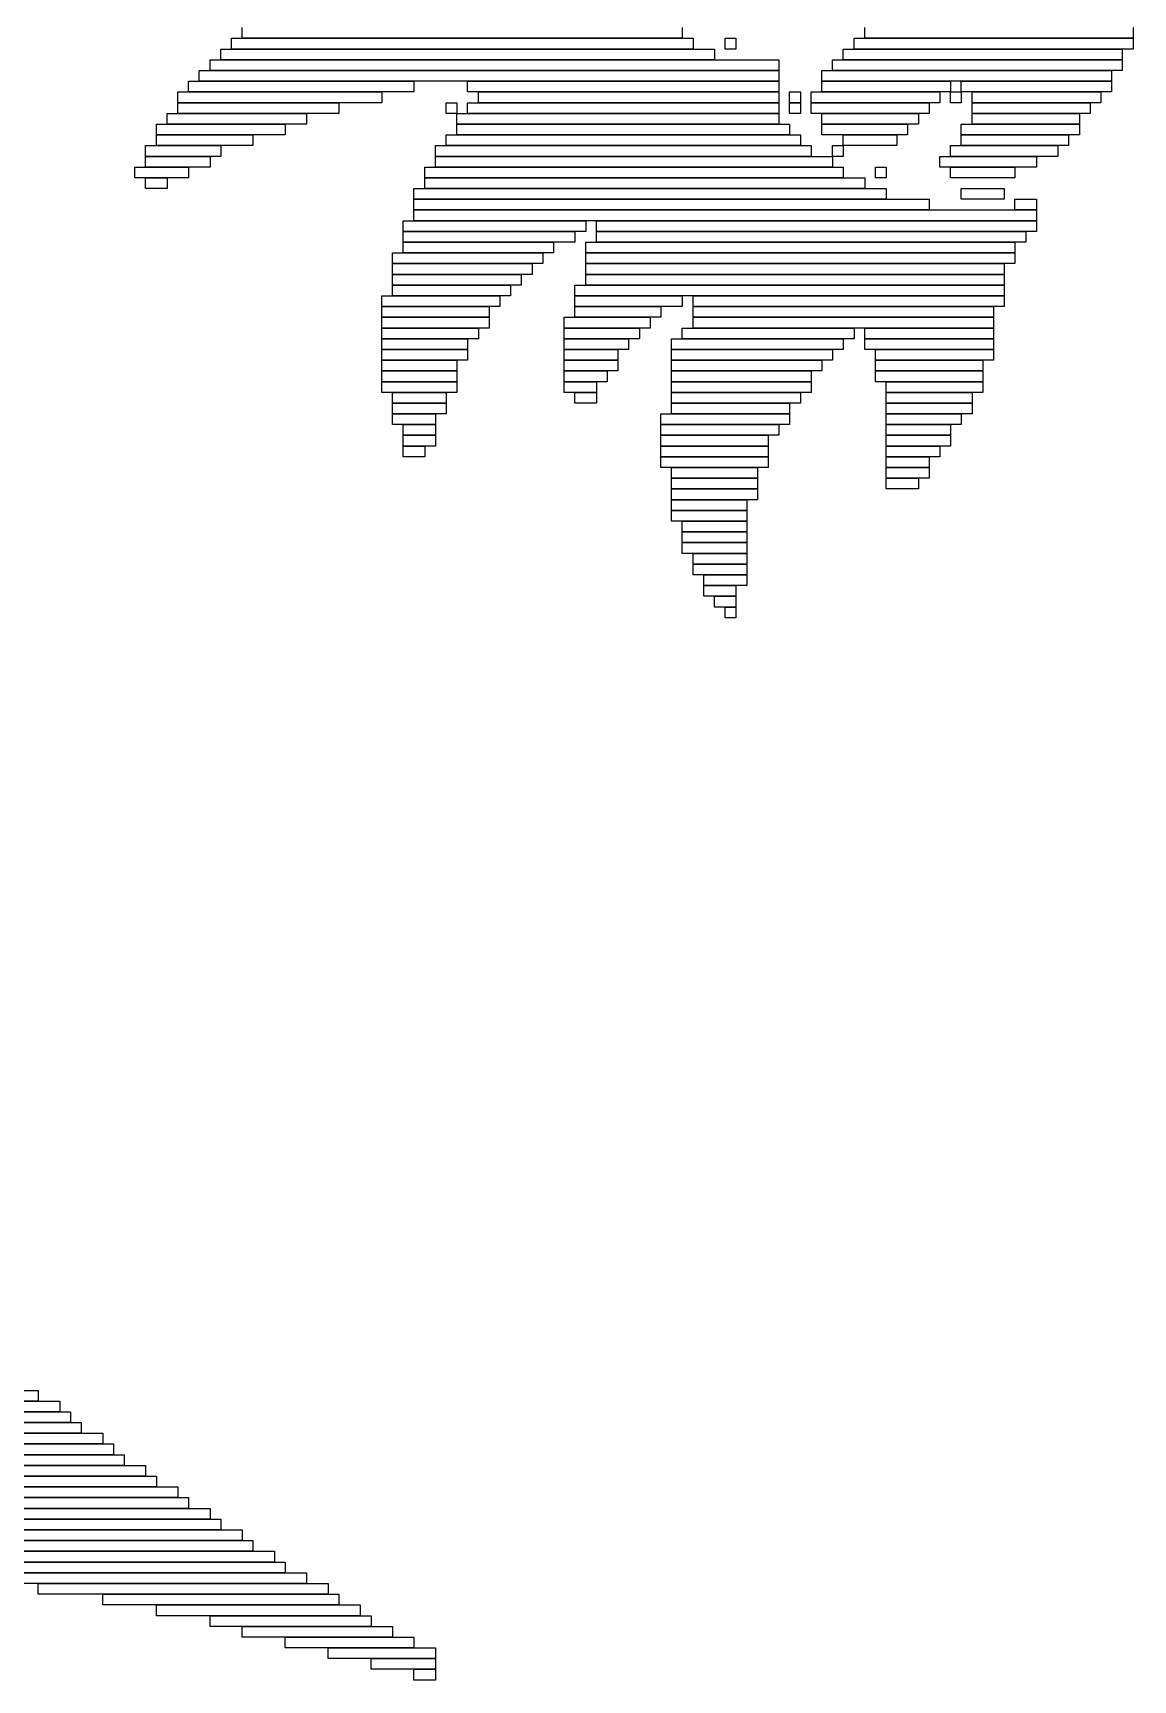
# Model space of a CAD drawing. Extents: x 326 to 677, y 277 to 748.
# Drawn here: x 525.5 to 628, y 292 to 445.5 of the extents above; entities that cross this region are included whole.
import ezdxf

# ---------------------------------------------------------------- set-up
doc = ezdxf.new("R2010")
doc.units = 0

msp = doc.modelspace()

# ---------------------------------------------------------------- linework, layer by layer
for p, q in [((545, 445), (545, 446)), ((586, 446), (586, 445)), ((603, 445), (603, 446)), ((628, 446), (628, 445)), ((543, 444), (589, 444)), ((543, 443), (543, 444)), ((544, 445), (587, 445)), ((544, 444), (544, 445)), ((587, 444), (544, 444)), ((586, 445), (545, 445)), ((587, 445), (587, 444)), ((589, 444), (589, 443)), ((590, 445), (591, 445)), ((590, 444), (590, 445)), ((591, 444), (590, 444)), ((591, 445), (591, 444)), ((601, 444), (627, 444)), ((601, 443), (601, 444)), ((602, 445), (628, 445)), ((602, 444), (602, 445)), ((628, 444), (602, 444)), ((628, 445), (603, 445)), ((627, 444), (627, 443)), ((628, 445), (628, 444)), ((542, 443), (595, 443)), ((542, 442), (542, 443)), ((589, 443), (543, 443)), ((595, 443), (595, 442)), ((600, 443), (627, 443)), ((600, 442), (600, 443)), ((627, 443), (601, 443)), ((627, 443), (627, 442)), ((540, 441), (561, 441)), ((540, 440), (540, 441)), ((541, 442), (595, 442)), ((541, 441), (541, 442)), ((595, 441), (541, 441)), ((595, 442), (542, 442)), ((561, 441), (561, 440)), ((566, 441), (595, 441)), ((566, 440), (566, 441)), ((595, 442), (595, 441)), ((595, 441), (595, 440)), ((599, 442), (626, 442)), ((599, 441), (599, 442)), ((626, 441), (599, 441)), ((599, 441), (611, 441)), ((599, 440), (599, 441)), ((627, 442), (600, 442)), ((611, 441), (611, 440)), ((612, 441), (626, 441)), ((612, 440), (612, 441)), ((626, 442), (626, 441)), ((626, 441), (626, 440)), ((539, 440), (558, 440)), ((539, 439), (539, 440)), ((561, 440), (540, 440)), ((558, 440), (558, 439)), ((595, 440), (566, 440)), ((567, 440), (595, 440)), ((567, 439), (567, 440)), ((595, 440), (595, 439)), ((596, 440), (597, 440)), ((596, 439), (596, 440)), ((597, 440), (597, 439)), ((598, 440), (610, 440)), ((598, 439), (598, 440)), ((611, 440), (599, 440)), ((610, 440), (610, 439)), ((611, 440), (612, 440)), ((611, 439), (611, 440)), ((626, 440), (612, 440)), ((612, 440), (612, 439)), ((613, 440), (625, 440)), ((613, 439), (613, 440)), ((625, 440), (625, 439)), ((538, 438), (551, 438)), ((538, 437), (538, 438)), ((558, 439), (539, 439)), ((539, 439), (554, 439)), ((539, 438), (539, 439)), ((554, 438), (539, 438)), ((551, 438), (551, 437)), ((554, 439), (554, 438)), ((564, 439), (565, 439)), ((564, 438), (564, 439)), ((565, 438), (564, 438)), ((565, 439), (565, 438)), ((565, 438), (595, 438)), ((565, 437), (565, 438)), ((566, 439), (595, 439)), ((566, 438), (566, 439)), ((595, 438), (566, 438)), ((595, 439), (567, 439)), ((595, 439), (595, 438)), ((595, 438), (595, 437)), ((597, 439), (596, 439)), ((596, 439), (597, 439)), ((596, 438), (596, 439)), ((597, 438), (596, 438)), ((597, 439), (597, 438)), ((610, 439), (598, 439)), ((598, 439), (609, 439)), ((598, 438), (598, 439)), ((609, 438), (598, 438)), ((599, 438), (608, 438)), ((599, 437), (599, 438)), ((608, 438), (608, 437)), ((609, 439), (609, 438)), ((612, 439), (611, 439)), ((625, 439), (613, 439)), ((613, 439), (624, 439)), ((613, 438), (613, 439)), ((624, 438), (613, 438)), ((613, 438), (623, 438)), ((613, 437), (613, 438)), ((623, 438), (623, 437)), ((624, 439), (624, 438)), ((537, 437), (549, 437)), ((537, 436), (537, 437)), ((549, 436), (537, 436)), ((537, 436), (546, 436)), ((537, 435), (537, 436)), ((551, 437), (538, 437)), ((546, 436), (546, 435)), ((549, 437), (549, 436)), ((564, 436), (597, 436)), ((564, 435), (564, 436)), ((595, 437), (565, 437)), ((565, 437), (596, 437)), ((565, 436), (565, 437)), ((596, 436), (565, 436)), ((596, 437), (596, 436)), ((597, 436), (597, 435)), ((608, 437), (599, 437)), ((599, 437), (607, 437)), ((599, 436), (599, 437)), ((607, 436), (599, 436)), ((601, 436), (606, 436)), ((601, 435), (601, 436)), ((606, 436), (606, 435)), ((607, 437), (607, 436)), ((612, 437), (623, 437)), ((612, 436), (612, 437)), ((623, 436), (612, 436)), ((612, 436), (622, 436)), ((612, 435), (612, 436)), ((623, 437), (613, 437)), ((622, 436), (622, 435)), ((623, 437), (623, 436)), ((536, 435), (543, 435)), ((536, 434), (536, 435)), ((546, 435), (537, 435)), ((543, 435), (543, 434)), ((563, 435), (598, 435)), ((563, 434), (563, 435)), ((597, 435), (564, 435)), ((598, 435), (598, 434)), ((600, 435), (601, 435)), ((600, 434), (600, 435)), ((606, 435), (601, 435)), ((601, 435), (601, 434)), ((611, 435), (621, 435)), ((611, 434), (611, 435)), ((622, 435), (612, 435)), ((621, 435), (621, 434)), ((535, 433), (540, 433)), ((535, 432), (535, 433)), ((543, 434), (536, 434)), ((536, 434), (542, 434)), ((536, 433), (536, 434)), ((542, 433), (536, 433)), ((540, 433), (540, 432)), ((542, 434), (542, 433)), ((562, 433), (601, 433)), ((562, 432), (562, 433)), ((598, 434), (563, 434)), ((563, 434), (600, 434)), ((563, 433), (563, 434)), ((600, 433), (563, 433)), ((601, 434), (600, 434)), ((600, 434), (600, 433)), ((601, 433), (601, 432)), ((604, 433), (605, 433)), ((604, 432), (604, 433)), ((605, 433), (605, 432)), ((610, 434), (619, 434)), ((610, 433), (610, 434)), ((619, 433), (610, 433)), ((621, 434), (611, 434)), ((611, 433), (617, 433)), ((611, 432), (611, 433)), ((617, 433), (617, 432)), ((619, 434), (619, 433)), ((540, 432), (535, 432)), ((536, 432), (538, 432)), ((536, 431), (536, 432)), ((538, 432), (538, 431)), ((601, 432), (562, 432)), ((562, 432), (603, 432)), ((562, 431), (562, 432)), ((603, 432), (603, 431)), ((605, 432), (604, 432)), ((617, 432), (611, 432)), ((538, 431), (536, 431)), ((561, 431), (605, 431)), ((561, 430), (561, 431)), ((605, 430), (561, 430)), ((561, 430), (609, 430)), ((561, 429), (561, 430)), ((603, 431), (562, 431)), ((605, 431), (605, 430)), ((609, 430), (609, 429)), ((612, 431), (616, 431)), ((612, 430), (612, 431)), ((616, 430), (612, 430)), ((616, 431), (616, 430)), ((617, 430), (619, 430)), ((617, 429), (617, 430)), ((619, 430), (619, 429)), ((609, 429), (561, 429)), ((561, 429), (619, 429)), ((561, 428), (561, 429)), ((619, 429), (617, 429)), ((619, 429), (619, 428)), ((560, 428), (577, 428)), ((560, 427), (560, 428)), ((577, 427), (560, 427)), ((560, 427), (576, 427)), ((560, 426), (560, 427)), ((619, 428), (561, 428)), ((576, 427), (576, 426)), ((577, 428), (577, 427)), ((578, 428), (619, 428)), ((578, 427), (578, 428)), ((619, 427), (578, 427)), ((578, 427), (618, 427)), ((578, 426), (578, 427)), ((618, 427), (618, 426)), ((619, 428), (619, 427)), ((576, 426), (560, 426)), ((560, 426), (574, 426)), ((560, 425), (560, 426)), ((574, 426), (574, 425)), ((577, 426), (617, 426)), ((577, 425), (577, 426)), ((618, 426), (578, 426)), ((617, 426), (617, 425)), ((559, 425), (573, 425)), ((559, 424), (559, 425)), ((573, 424), (559, 424)), ((559, 424), (572, 424)), ((559, 423), (559, 424)), ((574, 425), (560, 425)), ((572, 424), (572, 423)), ((573, 425), (573, 424)), ((617, 425), (577, 425)), ((577, 425), (617, 425)), ((577, 424), (577, 425)), ((617, 424), (577, 424)), ((577, 424), (616, 424)), ((577, 423), (577, 424)), ((616, 424), (616, 423)), ((617, 425), (617, 424)), ((572, 423), (559, 423)), ((559, 423), (571, 423)), ((559, 422), (559, 423)), ((571, 423), (571, 422)), ((616, 423), (577, 423)), ((577, 423), (616, 423)), ((577, 422), (577, 423)), ((616, 423), (616, 422)), ((558, 421), (569, 421)), ((558, 420), (558, 421)), ((571, 422), (559, 422)), ((559, 422), (570, 422)), ((559, 421), (559, 422)), ((570, 421), (559, 421)), ((569, 421), (569, 420)), ((570, 422), (570, 421)), ((576, 422), (616, 422)), ((576, 421), (576, 422)), ((616, 421), (576, 421)), ((576, 421), (586, 421)), ((576, 420), (576, 421)), ((616, 422), (577, 422)), ((586, 421), (586, 420)), ((587, 421), (616, 421)), ((587, 420), (587, 421)), ((616, 422), (616, 421)), ((616, 421), (616, 420)), ((569, 420), (558, 420)), ((558, 420), (568, 420)), ((558, 419), (558, 420)), ((568, 420), (568, 419)), ((586, 420), (576, 420)), ((576, 420), (584, 420)), ((576, 419), (576, 420)), ((584, 420), (584, 419)), ((616, 420), (587, 420)), ((587, 420), (615, 420)), ((587, 419), (587, 420)), ((615, 420), (615, 419)), ((568, 419), (558, 419)), ((558, 419), (568, 419)), ((558, 418), (558, 419)), ((568, 418), (558, 418)), ((558, 418), (567, 418)), ((558, 417), (558, 418)), ((567, 418), (567, 417)), ((568, 419), (568, 418)), ((575, 419), (583, 419)), ((575, 418), (575, 419)), ((583, 418), (575, 418)), ((575, 418), (582, 418)), ((575, 417), (575, 418)), ((584, 419), (576, 419)), ((582, 418), (582, 417)), ((583, 419), (583, 418)), ((586, 418), (602, 418)), ((586, 417), (586, 418)), ((615, 419), (587, 419)), ((587, 419), (615, 419)), ((587, 418), (587, 419)), ((615, 418), (587, 418)), ((602, 418), (602, 417)), ((603, 418), (615, 418)), ((603, 417), (603, 418)), ((615, 419), (615, 418)), ((615, 418), (615, 417)), ((567, 417), (558, 417)), ((558, 417), (566, 417)), ((558, 416), (558, 417)), ((566, 416), (558, 416)), ((558, 416), (566, 416)), ((558, 415), (558, 416)), ((566, 417), (566, 416)), ((566, 416), (566, 415)), ((582, 417), (575, 417)), ((575, 417), (581, 417)), ((575, 416), (575, 417)), ((581, 416), (575, 416)), ((575, 416), (580, 416)), ((575, 415), (575, 416)), ((580, 416), (580, 415)), ((581, 417), (581, 416)), ((585, 417), (601, 417)), ((585, 416), (585, 417)), ((601, 416), (585, 416)), ((585, 416), (600, 416)), ((585, 415), (585, 416)), ((602, 417), (586, 417)), ((600, 416), (600, 415)), ((601, 417), (601, 416)), ((615, 417), (603, 417)), ((603, 417), (615, 417)), ((603, 416), (603, 417)), ((615, 416), (603, 416)), ((604, 416), (615, 416)), ((604, 415), (604, 416)), ((615, 417), (615, 416)), ((615, 416), (615, 415)), ((566, 415), (558, 415)), ((558, 415), (565, 415)), ((558, 414), (558, 415)), ((565, 415), (565, 414)), ((580, 415), (575, 415)), ((575, 415), (580, 415)), ((575, 414), (575, 415)), ((580, 415), (580, 414)), ((600, 415), (585, 415)), ((585, 415), (599, 415)), ((585, 414), (585, 415)), ((599, 415), (599, 414)), ((615, 415), (604, 415)), ((604, 415), (614, 415)), ((604, 414), (604, 415)), ((614, 415), (614, 414)), ((565, 414), (558, 414)), ((558, 414), (565, 414)), ((558, 413), (558, 414)), ((565, 413), (558, 413)), ((558, 413), (565, 413)), ((558, 412), (558, 413)), ((565, 414), (565, 413)), ((565, 413), (565, 412)), ((580, 414), (575, 414)), ((575, 414), (579, 414)), ((575, 413), (575, 414)), ((579, 413), (575, 413)), ((575, 413), (578, 413)), ((575, 412), (575, 413)), ((578, 413), (578, 412)), ((579, 414), (579, 413)), ((599, 414), (585, 414)), ((585, 414), (598, 414)), ((585, 413), (585, 414)), ((598, 413), (585, 413)), ((585, 413), (598, 413)), ((585, 412), (585, 413)), ((598, 414), (598, 413)), ((598, 413), (598, 412)), ((614, 414), (604, 414)), ((604, 414), (614, 414)), ((604, 413), (604, 414)), ((614, 413), (604, 413)), ((605, 413), (614, 413)), ((605, 412), (605, 413)), ((614, 414), (614, 413)), ((614, 413), (614, 412)), ((565, 412), (558, 412)), ((559, 412), (564, 412)), ((559, 411), (559, 412)), ((564, 412), (564, 411)), ((578, 412), (575, 412)), ((576, 412), (578, 412)), ((576, 411), (576, 412)), ((578, 412), (578, 411)), ((598, 412), (585, 412)), ((585, 412), (597, 412)), ((585, 411), (585, 412)), ((597, 412), (597, 411)), ((614, 412), (605, 412)), ((605, 412), (613, 412)), ((605, 411), (605, 412)), ((613, 412), (613, 411)), ((564, 411), (559, 411)), ((559, 411), (564, 411)), ((559, 410), (559, 411)), ((564, 410), (559, 410)), ((559, 410), (563, 410)), ((559, 409), (559, 410)), ((563, 410), (563, 409)), ((564, 411), (564, 410)), ((578, 411), (576, 411)), ((584, 410), (596, 410)), ((584, 409), (584, 410)), ((597, 411), (585, 411)), ((585, 411), (596, 411)), ((585, 410), (585, 411)), ((596, 410), (585, 410)), ((596, 411), (596, 410)), ((596, 410), (596, 409)), ((613, 411), (605, 411)), ((605, 411), (613, 411)), ((605, 410), (605, 411)), ((613, 410), (605, 410)), ((605, 410), (612, 410)), ((605, 409), (605, 410)), ((612, 410), (612, 409)), ((613, 411), (613, 410)), ((563, 409), (559, 409)), ((560, 409), (563, 409)), ((560, 408), (560, 409)), ((563, 409), (563, 408)), ((596, 409), (584, 409)), ((584, 409), (595, 409)), ((584, 408), (584, 409)), ((595, 409), (595, 408)), ((612, 409), (605, 409)), ((605, 409), (611, 409)), ((605, 408), (605, 409)), ((611, 409), (611, 408)), ((563, 408), (560, 408)), ((560, 408), (563, 408)), ((560, 407), (560, 408)), ((563, 407), (560, 407)), ((560, 407), (562, 407)), ((560, 406), (560, 407)), ((562, 407), (562, 406)), ((563, 408), (563, 407)), ((595, 408), (584, 408)), ((584, 408), (594, 408)), ((584, 407), (584, 408)), ((594, 407), (584, 407)), ((584, 407), (594, 407)), ((584, 406), (584, 407)), ((594, 408), (594, 407)), ((594, 407), (594, 406)), ((611, 408), (605, 408)), ((605, 408), (611, 408)), ((605, 407), (605, 408)), ((611, 407), (605, 407)), ((605, 407), (610, 407)), ((605, 406), (605, 407)), ((610, 407), (610, 406)), ((611, 408), (611, 407)), ((562, 406), (560, 406)), ((594, 406), (584, 406)), ((584, 406), (594, 406)), ((584, 405), (584, 406)), ((594, 406), (594, 405)), ((610, 406), (605, 406)), ((605, 406), (609, 406)), ((605, 405), (605, 406)), ((609, 406), (609, 405)), ((594, 405), (584, 405)), ((585, 405), (593, 405)), ((585, 404), (585, 405)), ((593, 404), (585, 404)), ((585, 404), (593, 404)), ((585, 403), (585, 404)), ((593, 405), (593, 404)), ((593, 404), (593, 403)), ((609, 405), (605, 405)), ((605, 405), (609, 405)), ((605, 404), (605, 405)), ((609, 404), (605, 404)), ((605, 404), (608, 404)), ((605, 403), (605, 404)), ((608, 404), (608, 403)), ((609, 405), (609, 404)), ((593, 403), (585, 403)), ((585, 403), (593, 403)), ((585, 402), (585, 403)), ((593, 403), (593, 402)), ((608, 403), (605, 403)), ((593, 402), (585, 402)), ((585, 402), (592, 402)), ((585, 401), (585, 402)), ((592, 401), (585, 401)), ((585, 401), (592, 401)), ((585, 400), (585, 401)), ((592, 402), (592, 401)), ((592, 401), (592, 400)), ((592, 400), (585, 400)), ((586, 400), (592, 400)), ((586, 399), (586, 400)), ((592, 400), (592, 399)), ((592, 399), (586, 399)), ((586, 399), (592, 399)), ((586, 398), (586, 399)), ((592, 398), (586, 398)), ((586, 398), (592, 398)), ((586, 397), (586, 398)), ((592, 399), (592, 398)), ((592, 398), (592, 397)), ((592, 397), (586, 397)), ((587, 397), (592, 397)), ((587, 396), (587, 397)), ((592, 397), (592, 396)), ((592, 396), (587, 396)), ((587, 396), (592, 396)), ((587, 395), (587, 396)), ((592, 395), (587, 395)), ((588, 395), (592, 395)), ((588, 394), (588, 395)), ((592, 396), (592, 395)), ((592, 395), (592, 394)), ((592, 394), (588, 394)), ((588, 394), (591, 394)), ((588, 393), (588, 394)), ((591, 393), (588, 393)), ((589, 393), (591, 393)), ((589, 392), (589, 393)), ((591, 394), (591, 393)), ((591, 393), (591, 392)), ((591, 392), (589, 392)), ((590, 392), (591, 392)), ((590, 391), (590, 392)), ((591, 392), (591, 391)), ((591, 391), (590, 391)), ((510, 319), (526, 319)), ((526, 318), (510, 318)), ((511, 318), (528, 318)), ((526, 319), (526, 318)), ((528, 318), (528, 317)), ((528, 317), (511, 317)), ((513, 317), (529, 317)), ((529, 317), (529, 316)), ((529, 316), (513, 316)), ((514, 316), (530, 316)), ((530, 315), (514, 315)), ((515, 315), (532, 315)), ((530, 316), (530, 315)), ((532, 315), (532, 314)), ((532, 314), (515, 314)), ((517, 314), (533, 314)), ((533, 314), (533, 313)), ((533, 313), (517, 313)), ((518, 313), (534, 313)), ((534, 312), (518, 312)), ((519, 312), (536, 312)), ((534, 313), (534, 312)), ((536, 312), (536, 311)), ((468, 311), (537, 311)), ((536, 311), (519, 311)), ((537, 311), (537, 310)), ((396, 309), (540, 309)), ((463, 310), (539, 310)), ((539, 309), (463, 309)), ((537, 310), (468, 310)), ((539, 310), (539, 309)), ((540, 309), (540, 308)), ((394, 307), (543, 307)), ((395, 308), (542, 308)), ((542, 307), (395, 307)), ((540, 308), (396, 308)), ((542, 308), (542, 307)), ((543, 307), (543, 306)), ((543, 306), (394, 306)), ((427, 306), (545, 306)), ((545, 306), (545, 305)), ((545, 305), (427, 305)), ((428, 305), (546, 305)), ((546, 304), (428, 304)), ((428, 304), (548, 304)), ((546, 305), (546, 304)), ((548, 304), (548, 303)), ((548, 303), (428, 303)), ((429, 303), (549, 303)), ((549, 303), (549, 302)), ((549, 302), (429, 302)), ((517, 302), (551, 302)), ((551, 301), (517, 301)), ((526, 301), (553, 301)), ((526, 300), (526, 301)), ((551, 302), (551, 301)), ((553, 301), (553, 300)), ((553, 300), (526, 300)), ((532, 300), (554, 300)), ((532, 299), (532, 300)), ((554, 300), (554, 299)), ((554, 299), (532, 299)), ((537, 299), (556, 299)), ((537, 298), (537, 299)), ((556, 298), (537, 298)), ((542, 298), (557, 298)), ((542, 297), (542, 298)), ((556, 299), (556, 298)), ((557, 298), (557, 297)), ((557, 297), (542, 297)), ((545, 297), (559, 297)), ((545, 296), (545, 297)), ((559, 297), (559, 296)), ((559, 296), (545, 296)), ((549, 296), (561, 296)), ((549, 295), (549, 296)), ((561, 295), (549, 295)), ((553, 295), (563, 295)), ((553, 294), (553, 295)), ((561, 296), (561, 295)), ((563, 295), (563, 294)), ((563, 294), (553, 294)), ((557, 294), (563, 294)), ((557, 293), (557, 294)), ((563, 294), (563, 293)), ((563, 293), (557, 293)), ((561, 293), (563, 293)), ((561, 292), (561, 293)), ((563, 292), (561, 292)), ((563, 293), (563, 292))]:
    msp.add_line(p, q)

doc.saveas('drawing.dxf')
